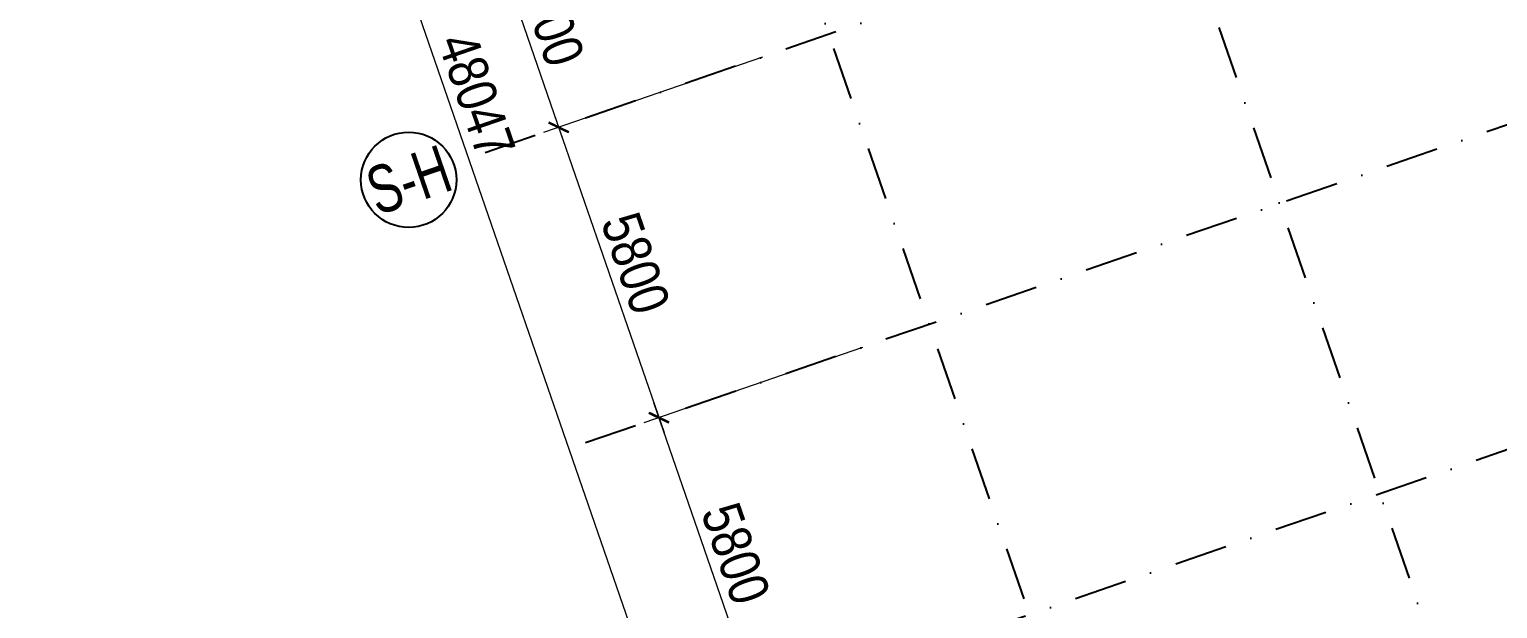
# Model space of a CAD drawing. Header units: millimetres. Extents: x -159515 to 1327256, y -225156 to 138737.
# Drawn here: x 806492 to 834205, y -32064 to -21122 of the extents above; entities that cross this region are included whole.
import ezdxf
from ezdxf.enums import TextEntityAlignment as Align

# ---------------------------------------------------------------- set-up
doc = ezdxf.new("R2010")
doc.units = ezdxf.units.MM
doc.header["$MEASUREMENT"] = 0
doc.linetypes.add('DASHDOT', pattern=[1, 0.5, -0.25, 0, -0.25])
doc.layers.add('KT-Kich thuoc', color=159, linetype='Continuous', lineweight=18)
doc.layers.add('KT-Luoi truc South Tower', color=8, linetype='DASHDOT')
doc.layers.add('ST_MBDV Cot vach 220805$0$AUDIT_I_220805193045-1', color=50, linetype='Continuous')
doc.styles.add('Arial Narrow', font='ARIALN.TTF')
doc.styles.add('ST_MBDV Cot vach 220805$0$HBA-Text', font='GOTHIC.TTF')
doc.dimstyles.new('CCU_1-300', dxfattribs={"dimscale": 300, "dimtxt": 2.5, "dimasz": 1, "dimexe": 1, "dimexo": 2, "dimgap": 0.5, "dimtad": 1, "dimdec": 0, "dimdsep": 46, "dimtxsty": 'Arial Narrow', "dimblk": 'ARCHTICK', "dimcen": -1, "dimdle": 1, "dimclrd": 256, "dimclre": 256, "dimclrt": 3, "dimadec": 0, "dimazin": 2, "dimtfac": 0.1, "dimtdec": 0, "dimtix": 1, "dimtmove": 2, "dimatfit": 1, "dimfxl": 1, "dimtvp": 0.833333, "dimtolj": 1, "dimtzin": 12, "dimarcsym": 0})

# ---------------------------------------------------------------- blocks, each defined once
blk = doc.blocks.new('ST_MBDV Cot vach 220805$0$GRID-SYM-flat-103')
at = {"layer": 'ST_MBDV Cot vach 220805$0$AUDIT_I_220805193045-1'}
blk.add_circle((0, 0, 0), 900, dxfattribs=at)
at = {"layer": 'ST_MBDV Cot vach 220805$0$AUDIT_I_220805193045-1', "style": 'ST_MBDV Cot vach 220805$0$HBA-Text'}
blk.add_attdef('GRID', text='', height=900, rotation=19.0471, dxfattribs=at).set_placement((0, 0, 0), align=Align.MIDDLE_CENTER)
blk = doc.blocks.new('_ArchTick')
at = {"color": 0, "const_width": 0.15}
blk.add_lwpolyline([(-0.5, -0.5), (0.5, 0.5)], dxfattribs=at)
blk = doc.blocks.new('*D430')
at = {"layer": 'Defpoints', "color": 0, "transparency": 16777216}
for p in [(-110864, 40661, 0), (-91942, -3636), (-97678, -5616)]:
    blk.add_point(p, dxfattribs=at)
at = {"layer": 'KT-Kich thuoc', "lineweight": -2, "transparency": 16777216}
for p, q in [((-111431, 40465), (-113642, 39702)), ((-113456, 40083), (-97581, -5900)), ((-92509, -3831), (-97962, -5714))]:
    blk.add_line(p, q, dxfattribs=at)
at = {"layer": 'KT-Kich thuoc', "lineweight": -2, "transparency": 16777216, "xscale": 300, "yscale": 300, "zscale": 300}
for p, rotation in [((-113358, 39800), 109.0471379637702), ((-97678, -5616), 289.0471379637702)]:
    blk.add_blockref('_ArchTick', p, dxfattribs=dict(at, rotation=rotation))
at = {"layer": 'KT-Kich thuoc', "color": 3, "transparency": 16777216, "insert": (-105015, 17266), "char_height": 750, "attachment_point": 5, "rotation": 289.0471, "style": 'Arial Narrow'}
blk.add_mtext('\\A1;48047', dxfattribs=at)
blk = doc.blocks.new('*D431')
at = {"layer": 'Defpoints', "color": 0, "transparency": 16777216}
for p in [(-100390, 22061, 0), (-99052, 18185, 0), (-103465, 16661)]:
    blk.add_point(p, dxfattribs=at)
at = {"layer": 'KT-Kich thuoc', "lineweight": -2, "transparency": 16777216}
for p, q in [((-100958, 21865), (-105087, 20439)), ((-104901, 20820), (-103368, 16378)), ((-99620, 17989), (-103749, 16563))]:
    blk.add_line(p, q, dxfattribs=at)
at = {"layer": 'KT-Kich thuoc', "lineweight": -2, "transparency": 16777216, "xscale": 300, "yscale": 300, "zscale": 300}
for p, rotation in [((-104803, 20537), 109.0471379637702), ((-103465, 16661), 289.0471379637702)]:
    blk.add_blockref('_ArchTick', p, dxfattribs=dict(at, rotation=rotation))
at = {"layer": 'KT-Kich thuoc', "color": 3, "transparency": 16777216, "insert": (-103631, 18773), "char_height": 750, "attachment_point": 5, "rotation": 289.0471, "style": 'Arial Narrow'}
blk.add_mtext('\\A1;4100', dxfattribs=at)
blk = doc.blocks.new('*D432')
at = {"layer": 'Defpoints', "color": 0, "transparency": 16777216}
for p in [(-99052, 18185, 0), (-97162, 12702, 0), (-101573, 11179)]:
    blk.add_point(p, dxfattribs=at)
at = {"layer": 'KT-Kich thuoc', "lineweight": -2, "transparency": 16777216}
for p, q in [((-99620, 17989), (-103749, 16564)), ((-103563, 16945), (-101475, 10896)), ((-97729, 12506), (-101856, 11081))]:
    blk.add_line(p, q, dxfattribs=at)
at = {"layer": 'KT-Kich thuoc', "lineweight": -2, "transparency": 16777216, "xscale": 300, "yscale": 300, "zscale": 300}
for p, rotation in [((-103466, 16662), 109.0471379637702), ((-101573, 11179), 289.0471379637702)]:
    blk.add_blockref('_ArchTick', p, dxfattribs=dict(at, rotation=rotation))
at = {"layer": 'KT-Kich thuoc', "color": 3, "transparency": 16777216, "insert": (-102015, 14094), "char_height": 750, "attachment_point": 5, "rotation": 289.0471, "style": 'Arial Narrow'}
blk.add_mtext('\\A1;5800', dxfattribs=at)
blk = doc.blocks.new('*D433')
at = {"layer": 'Defpoints', "color": 0, "transparency": 16777216}
for p in [(-97162, 12702, 0), (-95267, 7220, 0), (-99682, 5696)]:
    blk.add_point(p, dxfattribs=at)
at = {"layer": 'KT-Kich thuoc', "lineweight": -2, "transparency": 16777216}
for p, q in [((-97729, 12506), (-101858, 11080)), ((-101673, 11462), (-99584, 5412)), ((-95834, 7024), (-99966, 5598))]:
    blk.add_line(p, q, dxfattribs=at)
at = {"layer": 'KT-Kich thuoc', "lineweight": -2, "transparency": 16777216, "xscale": 300, "yscale": 300, "zscale": 300}
for p, rotation in [((-101575, 11178), 109.0471379637702), ((-99682, 5696), 289.0471379637702)]:
    blk.add_blockref('_ArchTick', p, dxfattribs=dict(at, rotation=rotation))
at = {"layer": 'KT-Kich thuoc', "color": 3, "transparency": 16777216, "insert": (-100125, 8611), "char_height": 750, "attachment_point": 5, "rotation": 289.0471, "style": 'Arial Narrow'}
blk.add_mtext('\\A1;5800', dxfattribs=at)
blk = doc.blocks.new('Asix South Tower')
at = {"layer": 'KT-Luoi truc South Tower', "ltscale": 2000}
for p, q in [((-102102.2, 50685.3), (-83937, -1929.8)), ((-108719, 48400.9), (-90553.7, -4214.3)), ((-37736.8, 39354.3), (-105450.5, 15976.2)), ((-37735.1, 33218.9), (-103274.2, 10591.7)), ((-47391.3, 23749.2), (-101381.4, 5109.2))]:
    blk.add_line(p, q, dxfattribs=at)
at = {"layer": 'KT-Kich thuoc'}
ref = blk.add_blockref('ST_MBDV Cot vach 220805$0$GRID-SYM-flat-103', (-106297, 15670.3, 0), dxfattribs=at)
ref.add_attrib('GRID', 'S-H', dxfattribs={"layer": 'ST_MBDV Cot vach 220805$0$AUDIT_I_220805193045-1', "height": 900, "rotation": 19, "style": 'ST_MBDV Cot vach 220805$0$HBA-Text', "width": 0.75}).set_placement((-106297, 15670.3, 0), align=Align.MIDDLE_CENTER)
for base, p1, p2, picture, middle in [((-97678.5, -5616.2), (-110863.9, 40661.1, 0), (-91942.1, -3635.7), '*D430', (-105014.6, 17265.8)), ((-103465.5, 16661.4), (-100390.5, 22060.5, 0), (-99052.4, 18185, 0), '*D431', (-103630.7, 18773.1)), ((-101572.7, 11179.1), (-99052.5, 18185.1, 0), (-97161.7, 12702, 0), '*D432', (-102015.4, 14094.2)), ((-99682, 5695.9), (-97161.7, 12702, 0), (-95266.9, 7220.2, 0), '*D433', (-100124.6, 8611.1))]:
    dim = blk.add_linear_dim(base=base, p1=p1, p2=p2, angle=109.04714, dimstyle='CCU_1-300', dxfattribs=at)
    dim.commit()
    dim.dimension.update_dxf_attribs({"geometry": picture, "text_midpoint": middle})

msp = doc.modelspace()

# ---------------------------------------------------------------- block references
at = {"layer": 'KT-Kich thuoc'}
msp.add_blockref('Asix South Tower', (919947.9, -39634.4), dxfattribs=at)

doc.saveas('drawing.dxf')
